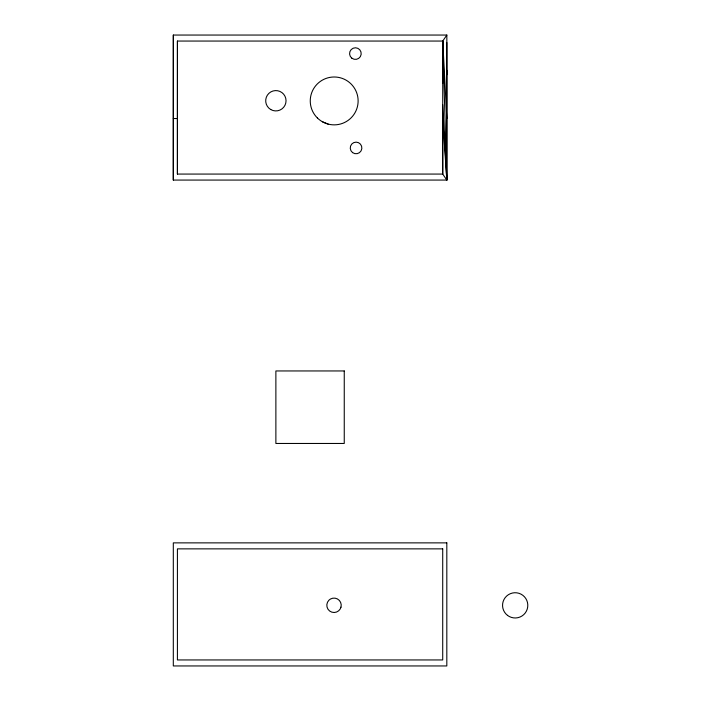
<?xml version="1.0" encoding="UTF-8"?>
<svg xmlns="http://www.w3.org/2000/svg" width="701" height="701" viewBox="0 0 701 701"><rect width="100%" height="100%" fill="white"/><g stroke="black" fill="none" stroke-linecap="round" stroke-linejoin="round"><path stroke-width="1.05" d="M173.305 118.53L173.331 35.05L446.844 35.05L446.817 180.069L173.305 180.069L173.305 118.53L177.414 118.53L177.432 41.052L442.743 41.052L446.844 35.05M173.305 180.069L173.331 35.05M446.817 42.507L446.817 180.069L442.717 174.067L177.414 174.067L177.432 41.052M442.734 44.163L442.743 41.052L446.817 118.53M442.734 42.647L442.743 41.052L446.817 180.069L442.717 118.53M322.372 121.737L328.156 124.086M446.817 180.069L442.717 104.615L442.717 174.067L442.743 41.052L442.734 83.305M446.817 70.258L446.826 74.805M442.734 70.258L442.734 74.805M177.414 118.53L177.414 174.067M340.984 607.162L340.265 608.897A7.212 7.212 0 0 1 329.636 611.018A7.212 7.212 0 0 1 328.927 600.196L330.416 599.048A7.212 7.212 0 0 1 340.984 607.162M344.252 370.952L275.879 370.952L275.879 443.461L344.252 443.461L344.252 370.952M446.817 542.872L173.305 542.872L173.305 665.95L446.817 665.95L446.817 542.872M442.717 548.865L177.414 548.865L177.414 659.948L442.717 659.948L442.717 548.865M270.788 109.566A10.173 10.173 0 0 0 286.043 100.76A10.173 10.173 0 0 0 270.788 91.945A10.173 10.173 0 0 0 270.788 109.566M351.849 58.201A5.81 5.81 0 0 0 361.155 54.354A5.81 5.81 0 0 0 353.173 48.22A5.81 5.81 0 0 0 351.849 58.201M317.387 117.97A23.93 23.93 0 0 0 357.352 106.955A23.93 23.93 0 0 0 327.831 77.855A23.93 23.93 0 0 0 317.387 117.97M352.594 152.616A5.81 5.81 0 0 0 361.83 148.621A5.81 5.81 0 0 0 353.751 142.618A5.81 5.81 0 0 0 352.594 152.616M507.498 615.373A12.618 12.618 0 0 0 527.695 607.005A12.618 12.618 0 0 0 510.346 593.694A12.618 12.618 0 0 0 507.498 615.373"/></g></svg>
